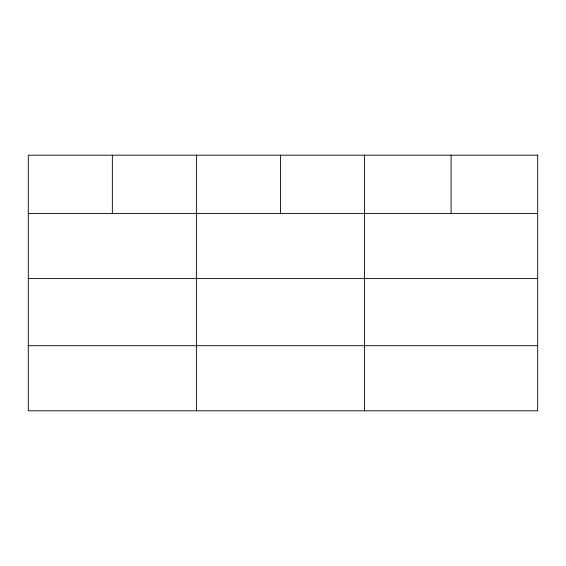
<?xml version="1.0" encoding="UTF-8"?>
<svg xmlns="http://www.w3.org/2000/svg" width="566" height="566" viewBox="0 0 566 566"><rect width="100%" height="100%" fill="white"/><g stroke="black" fill="none" stroke-linecap="round" stroke-linejoin="round"><path stroke-width="0.85" d="M28.3 213.467L537.7 213.467M28.3 278.592L537.7 278.592M28.3 345.692L537.7 345.692M451.102 155.183L451.102 213.467M364.504 155.183L364.504 410.817M280.453 155.183L280.453 213.467M196.402 155.183L196.402 410.817M112.351 155.183L112.351 213.467M537.7 155.183L28.3 155.183L28.3 410.817L537.7 410.817L537.7 155.183"/></g></svg>
